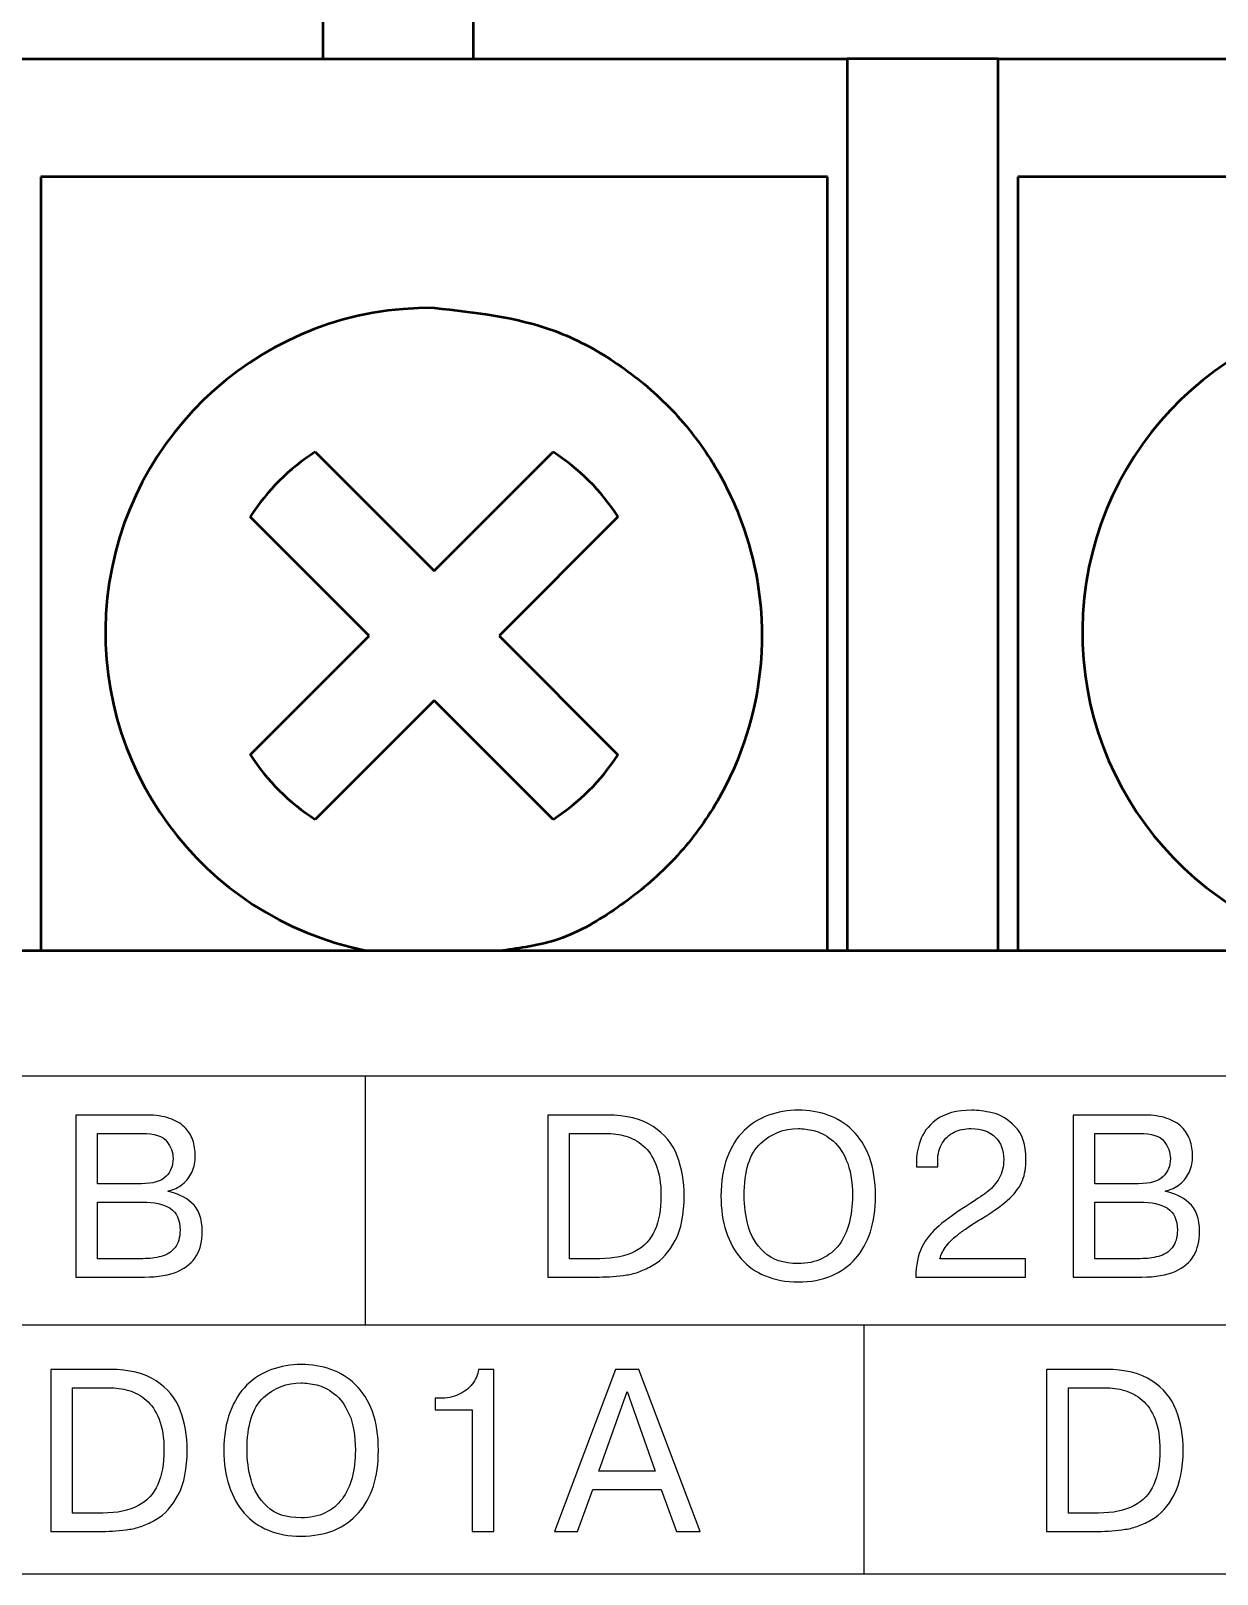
# Model space of a CAD drawing. Header units: millimetres. Extents: x 3520 to 8864, y 403 to 1747.
# Drawn here: x 5631.185 to 5632.27, y 876.052 to 877.465 of the extents above; entities that cross this region are included whole.
import ezdxf

# ---------------------------------------------------------------- set-up
doc = ezdxf.new("R2010")
doc.units = ezdxf.units.MM
doc.layers.add('main', color=5, linetype='Continuous', lineweight=50)
doc.layers.add('text', color=250, linetype='Continuous')

msp = doc.modelspace()

# ---------------------------------------------------------------- linework, layer by layer
at = {"layer": 'main', "color": 0, "linetype": 'Continuous'}
for p, q in [((5631.4519, 878.4232, 1518.358), (5631.4519, 877.4393, 1518.358)), ((5631.5899, 877.4393, 1518.358), (5631.5899, 878.4232, 1518.358)), ((5631.1759, 877.4393, 1518.358), (5631.9319, 877.4393, 1518.358)), ((5632.0699, 877.4393, 1518.358), (5631.9319, 877.4393, 1518.358)), ((5631.9319, 877.4393, 1518.358), (5631.9319, 877.3193, 1518.358)), ((5632.0699, 877.3193, 1518.358), (5632.0699, 877.4393, 1518.358)), ((5632.0699, 877.4393, 1518.358), (5632.8259, 877.4393, 1518.358)), ((5631.9139, 877.3313, 1518.358), (5631.1939, 877.3313, 1518.358)), ((5631.1939, 877.3313, 1518.358), (5631.1939, 876.9113, 1518.358)), ((5631.9139, 876.9113, 1518.358), (5631.9139, 877.3313, 1518.358)), ((5631.9319, 877.3193, 1518.358), (5631.9319, 876.6232, 1518.358)), ((5632.0699, 876.6232, 1518.358), (5632.0699, 877.3193, 1518.358)), ((5632.0879, 877.3313, 1518.358), (5632.0879, 876.9113, 1518.358)), ((5632.8079, 877.3313, 1518.358), (5632.0879, 877.3313, 1518.358)), ((5631.445, 877.0795, 1518.358), (5631.5539, 876.9706, 1518.358)), ((5631.5539, 876.9706, 1518.358), (5631.6627, 877.0795, 1518.358)), ((5631.4945, 876.9113, 1518.358), (5631.3856, 877.0201, 1518.358)), ((5631.7221, 877.0201, 1518.358), (5631.6133, 876.9113, 1518.358)), ((5631.1939, 876.9113, 1518.358), (5631.1939, 876.6232, 1518.358)), ((5631.3856, 876.8024, 1518.358), (5631.4945, 876.9113, 1518.358)), ((5631.6133, 876.9113, 1518.358), (5631.7221, 876.8024, 1518.358)), ((5631.9139, 876.6232, 1518.358), (5631.9139, 876.9113, 1518.358)), ((5632.0879, 876.9113, 1518.358), (5632.0879, 876.6232, 1518.358)), ((5631.5539, 876.8519, 1518.358), (5631.445, 876.743, 1518.358)), ((5631.6627, 876.743, 1518.358), (5631.5539, 876.8519, 1518.358)), ((5628.6679, 876.6232, 1518.358), (5635.7479, 876.6232, 1518.358))]:
    msp.add_line(p, q, dxfattribs=at)
for centre, radius, start, end in [((5631.5501, 876.9143, 1518.358), 0.297, 89.2641, 258.5219), ((5632.4441, 876.9143, 1518.358), 0.297, 89.2641, 258.5219), ((5631.5539, 876.9113, 1518.358), 0.2004, 122.9031, 147.0969), ((5631.5539, 876.9113, 1518.358), 0.2004, 32.9031, 57.0969), ((5631.5539, 876.9113, 1518.358), 0.2004, 212.9031, 237.0969), ((5631.5539, 876.9113, 1518.358), 0.2004, 302.9031, 327.0969)]:
    msp.add_arc(centre, radius, start, end, dxfattribs=at)
msp.add_open_spline([(5631.5539, 877.2113, 1518.358), (5631.5916, 877.2072, 1518.358), (5631.6499, 877.201, 1518.358), (5631.7198, 877.1636, 1518.358), (5631.7675, 877.1249, 1518.358), (5631.8065, 877.0771, 1518.358), (5631.8426, 877.0072, 1518.358), (5631.8612, 876.9113, 1518.358), (5631.8426, 876.8152, 1518.358), (5631.8065, 876.7454, 1518.358), (5631.7675, 876.6975, 1518.358), (5631.7196, 876.6593, 1518.358), (5631.6694, 876.6302, 1518.358), (5631.6329, 876.6254, 1518.358), (5631.6168, 876.6232, 1518.358)], degree=3, knots=[0, 0, 0, 0, 0.128485, 0.1984293, 0.2683, 0.3382439, 0.4081143, 0.5365991, 0.665084, 0.7350283, 0.8048991, 0.8748431, 0.9447136, 1, 1, 1, 1], dxfattribs=at)
at = {"layer": 'text', "color": 0}
for points, knots in [([(5628.8631, 876.0524, 1518.358), (5628.8631, 876.0524, 1518.358), (5635.4871, 876.0524, 1518.358), (5635.4871, 876.0524, 1518.358), (5635.4871, 876.0524, 1518.358), (5635.4871, 876.0524, 1518.358), (5635.4871, 876.5084, 1518.358), (5635.4871, 876.5084, 1518.358), (5635.4871, 876.5084, 1518.358), (5635.4871, 876.5084, 1518.358), (5628.8631, 876.5084, 1518.358), (5628.8631, 876.5084, 1518.358), (5628.8631, 876.5084, 1518.358), (5628.8631, 876.5084, 1518.358), (5628.8631, 876.0524, 1518.358), (5628.8631, 876.0524, 1518.358)], [0, 0, 0, 0, 0.25, 0.25, 0.25, 0.25, 0.5, 0.5, 0.5, 0.5, 0.75, 0.75, 0.75, 0.75, 1, 1, 1, 1]), ([(5631.2261, 876.4725, 1518.358), (5631.2261, 876.4725, 1518.358), (5631.2911, 876.4725, 1518.358), (5631.2911, 876.4725, 1518.358), (5631.2911, 876.4725, 1518.358), (5631.2952, 876.4725, 1518.358), (5631.299, 876.4723, 1518.358), (5631.3023, 876.4718, 1518.358), (5631.3023, 876.4718, 1518.358), (5631.3056, 876.4713, 1518.358), (5631.3087, 876.4705, 1518.358), (5631.3118, 876.4695, 1518.358), (5631.3118, 876.4695, 1518.358), (5631.3174, 876.4677, 1518.358), (5631.322, 876.465, 1518.358), (5631.3254, 876.4615, 1518.358), (5631.3254, 876.4615, 1518.358), (5631.3289, 876.4581, 1518.358), (5631.3314, 876.4542, 1518.358), (5631.333, 876.4497, 1518.358), (5631.333, 876.4497, 1518.358), (5631.3346, 876.4453, 1518.358), (5631.3353, 876.4403, 1518.358), (5631.3353, 876.4348, 1518.358), (5631.3353, 876.4348, 1518.358), (5631.3353, 876.4299, 1518.358), (5631.3344, 876.4252, 1518.358), (5631.3324, 876.4207, 1518.358), (5631.3324, 876.4207, 1518.358), (5631.3304, 876.4162, 1518.358), (5631.3276, 876.4124, 1518.358), (5631.3237, 876.4092, 1518.358), (5631.3237, 876.4092, 1518.358), (5631.3199, 876.406, 1518.358), (5631.3155, 876.404, 1518.358), (5631.3105, 876.4031, 1518.358), (5631.3105, 876.4031, 1518.358), (5631.3105, 876.4031, 1518.358), (5631.3105, 876.4025, 1518.358), (5631.3105, 876.4025, 1518.358), (5631.3105, 876.4025, 1518.358), (5631.3182, 876.4012, 1518.358), (5631.3254, 876.3978, 1518.358), (5631.3319, 876.3923, 1518.358), (5631.3319, 876.3923, 1518.358), (5631.3384, 876.3867, 1518.358), (5631.3417, 876.3779, 1518.358), (5631.3417, 876.3657, 1518.358), (5631.3417, 876.3657, 1518.358), (5631.3417, 876.3573, 1518.358), (5631.34, 876.3501, 1518.358), (5631.3365, 876.3439, 1518.358), (5631.3365, 876.3439, 1518.358), (5631.3329, 876.3377, 1518.358), (5631.3272, 876.3329, 1518.358), (5631.3194, 876.3295, 1518.358), (5631.3194, 876.3295, 1518.358), (5631.3115, 876.326, 1518.358), (5631.3013, 876.3243, 1518.358), (5631.2888, 876.3243, 1518.358), (5631.2888, 876.3243, 1518.358), (5631.2888, 876.3243, 1518.358), (5631.2261, 876.3243, 1518.358), (5631.2261, 876.3243, 1518.358), (5631.2261, 876.3243, 1518.358), (5631.2261, 876.3243, 1518.358), (5631.2261, 876.4725, 1518.358), (5631.2261, 876.4725, 1518.358)], [0, 0, 0, 0, 0.058824, 0.058824, 0.058824, 0.058824, 0.117647, 0.117647, 0.117647, 0.117647, 0.176471, 0.176471, 0.176471, 0.176471, 0.235294, 0.235294, 0.235294, 0.235294, 0.294118, 0.294118, 0.294118, 0.294118, 0.352941, 0.352941, 0.352941, 0.352941, 0.411765, 0.411765, 0.411765, 0.411765, 0.470588, 0.470588, 0.470588, 0.470588, 0.529412, 0.529412, 0.529412, 0.529412, 0.588235, 0.588235, 0.588235, 0.588235, 0.647059, 0.647059, 0.647059, 0.647059, 0.705882, 0.705882, 0.705882, 0.705882, 0.764706, 0.764706, 0.764706, 0.764706, 0.823529, 0.823529, 0.823529, 0.823529, 0.882353, 0.882353, 0.882353, 0.882353, 0.941176, 0.941176, 0.941176, 0.941176, 1, 1, 1, 1]), ([(5631.6578, 876.4725, 1518.358), (5631.6578, 876.4725, 1518.358), (5631.7122, 876.4725, 1518.358), (5631.7122, 876.4725, 1518.358), (5631.7122, 876.4725, 1518.358), (5631.7297, 876.4725, 1518.358), (5631.7437, 876.4691, 1518.358), (5631.7542, 876.4621, 1518.358), (5631.7542, 876.4621, 1518.358), (5631.7647, 876.4552, 1518.358), (5631.7721, 876.4462, 1518.358), (5631.7764, 876.4351, 1518.358), (5631.7764, 876.4351, 1518.358), (5631.7806, 876.4239, 1518.358), (5631.7827, 876.4118, 1518.358), (5631.7827, 876.3988, 1518.358), (5631.7827, 876.3988, 1518.358), (5631.7827, 876.3818, 1518.358), (5631.78, 876.3681, 1518.358), (5631.7746, 876.3578, 1518.358), (5631.7746, 876.3578, 1518.358), (5631.7691, 876.3474, 1518.358), (5631.7623, 876.3398, 1518.358), (5631.7541, 876.3351, 1518.358), (5631.7541, 876.3351, 1518.358), (5631.75, 876.3327, 1518.358), (5631.746, 876.3308, 1518.358), (5631.742, 876.3293, 1518.358), (5631.742, 876.3293, 1518.358), (5631.738, 876.3278, 1518.358), (5631.7339, 876.3268, 1518.358), (5631.7298, 876.3262, 1518.358), (5631.7298, 876.3262, 1518.358), (5631.7217, 876.325, 1518.358), (5631.7134, 876.3243, 1518.358), (5631.7048, 876.3243, 1518.358), (5631.7048, 876.3243, 1518.358), (5631.7048, 876.3243, 1518.358), (5631.6578, 876.3243, 1518.358), (5631.6578, 876.3243, 1518.358), (5631.6578, 876.3243, 1518.358), (5631.6578, 876.3243, 1518.358), (5631.6578, 876.4725, 1518.358), (5631.6578, 876.4725, 1518.358)], [0, 0, 0, 0, 0.090909, 0.090909, 0.090909, 0.090909, 0.181818, 0.181818, 0.181818, 0.181818, 0.272727, 0.272727, 0.272727, 0.272727, 0.363636, 0.363636, 0.363636, 0.363636, 0.454545, 0.454545, 0.454545, 0.454545, 0.545455, 0.545455, 0.545455, 0.545455, 0.636364, 0.636364, 0.636364, 0.636364, 0.727273, 0.727273, 0.727273, 0.727273, 0.818182, 0.818182, 0.818182, 0.818182, 0.909091, 0.909091, 0.909091, 0.909091, 1, 1, 1, 1]), ([(5631.8871, 876.3199, 1518.358), (5631.8758, 876.3199, 1518.358), (5631.8658, 876.3217, 1518.358), (5631.8571, 876.3253, 1518.358), (5631.8571, 876.3253, 1518.358), (5631.8483, 876.3289, 1518.358), (5631.8409, 876.3341, 1518.358), (5631.8349, 876.341, 1518.358), (5631.8349, 876.341, 1518.358), (5631.8289, 876.3478, 1518.358), (5631.8243, 876.3561, 1518.358), (5631.8211, 876.3659, 1518.358), (5631.8211, 876.3659, 1518.358), (5631.8179, 876.3756, 1518.358), (5631.8164, 876.3865, 1518.358), (5631.8164, 876.3984, 1518.358), (5631.8164, 876.3984, 1518.358), (5631.8164, 876.4119, 1518.358), (5631.8182, 876.4237, 1518.358), (5631.822, 876.4337, 1518.358), (5631.822, 876.4337, 1518.358), (5631.8257, 876.4437, 1518.358), (5631.8309, 876.4519, 1518.358), (5631.8375, 876.4583, 1518.358), (5631.8375, 876.4583, 1518.358), (5631.844, 876.4646, 1518.358), (5631.8515, 876.4693, 1518.358), (5631.86, 876.4724, 1518.358), (5631.86, 876.4724, 1518.358), (5631.8685, 876.4754, 1518.358), (5631.8775, 876.477, 1518.358), (5631.8871, 876.477, 1518.358), (5631.8871, 876.477, 1518.358), (5631.8967, 876.477, 1518.358), (5631.9057, 876.4755, 1518.358), (5631.9143, 876.4725, 1518.358), (5631.9143, 876.4725, 1518.358), (5631.9228, 876.4695, 1518.358), (5631.9303, 876.4648, 1518.358), (5631.9368, 876.4585, 1518.358), (5631.9368, 876.4585, 1518.358), (5631.9433, 876.4522, 1518.358), (5631.9484, 876.444, 1518.358), (5631.9522, 876.4339, 1518.358), (5631.9522, 876.4339, 1518.358), (5631.9559, 876.4238, 1518.358), (5631.9578, 876.412, 1518.358), (5631.9578, 876.3984, 1518.358), (5631.9578, 876.3984, 1518.358), (5631.9578, 876.3861, 1518.358), (5631.9562, 876.3752, 1518.358), (5631.9532, 876.3657, 1518.358), (5631.9532, 876.3657, 1518.358), (5631.9501, 876.3561, 1518.358), (5631.9455, 876.348, 1518.358), (5631.9395, 876.3412, 1518.358), (5631.9395, 876.3412, 1518.358), (5631.9336, 876.3344, 1518.358), (5631.9262, 876.3292, 1518.358), (5631.9174, 876.3254, 1518.358), (5631.9174, 876.3254, 1518.358), (5631.9086, 876.3217, 1518.358), (5631.8985, 876.3199, 1518.358), (5631.8871, 876.3199, 1518.358)], [0, 0, 0, 0, 0.0625, 0.0625, 0.0625, 0.0625, 0.125, 0.125, 0.125, 0.125, 0.1875, 0.1875, 0.1875, 0.1875, 0.25, 0.25, 0.25, 0.25, 0.3125, 0.3125, 0.3125, 0.3125, 0.375, 0.375, 0.375, 0.375, 0.4375, 0.4375, 0.4375, 0.4375, 0.5, 0.5, 0.5, 0.5, 0.5625, 0.5625, 0.5625, 0.5625, 0.625, 0.625, 0.625, 0.625, 0.6875, 0.6875, 0.6875, 0.6875, 0.75, 0.75, 0.75, 0.75, 0.8125, 0.8125, 0.8125, 0.8125, 0.875, 0.875, 0.875, 0.875, 0.9375, 0.9375, 0.9375, 0.9375, 1, 1, 1, 1]), ([(5632.0951, 876.3411, 1518.358), (5632.0951, 876.3411, 1518.358), (5632.0951, 876.3243, 1518.358), (5632.0951, 876.3243, 1518.358), (5632.0951, 876.3243, 1518.358), (5632.0951, 876.3243, 1518.358), (5631.9947, 876.3243, 1518.358), (5631.9947, 876.3243, 1518.358), (5631.9947, 876.3243, 1518.358), (5631.9947, 876.3351, 1518.358), (5631.9966, 876.3441, 1518.358), (5632.0003, 876.3516, 1518.358), (5632.0003, 876.3516, 1518.358), (5632.0039, 876.359, 1518.358), (5632.0092, 876.3656, 1518.358), (5632.0159, 876.3713, 1518.358), (5632.0159, 876.3713, 1518.358), (5632.0227, 876.3769, 1518.358), (5632.0323, 876.3838, 1518.358), (5632.0449, 876.3919, 1518.358), (5632.0449, 876.3919, 1518.358), (5632.0516, 876.3961, 1518.358), (5632.057, 876.3998, 1518.358), (5632.0609, 876.4029, 1518.358), (5632.0609, 876.4029, 1518.358), (5632.0649, 876.4061, 1518.358), (5632.0683, 876.41, 1518.358), (5632.071, 876.4148, 1518.358), (5632.071, 876.4148, 1518.358), (5632.0738, 876.4196, 1518.358), (5632.0751, 876.4253, 1518.358), (5632.0751, 876.4319, 1518.358), (5632.0751, 876.4319, 1518.358), (5632.0751, 876.4405, 1518.358), (5632.0726, 876.4473, 1518.358), (5632.0674, 876.4524, 1518.358), (5632.0674, 876.4524, 1518.358), (5632.0622, 876.4576, 1518.358), (5632.0549, 876.4602, 1518.358), (5632.0454, 876.4602, 1518.358), (5632.0454, 876.4602, 1518.358), (5632.0396, 876.4602, 1518.358), (5632.0344, 876.4591, 1518.358), (5632.0298, 876.4569, 1518.358), (5632.0298, 876.4569, 1518.358), (5632.0252, 876.4546, 1518.358), (5632.0215, 876.4512, 1518.358), (5632.0188, 876.4467, 1518.358), (5632.0188, 876.4467, 1518.358), (5632.0161, 876.4422, 1518.358), (5632.0147, 876.4369, 1518.358), (5632.0147, 876.4308, 1518.358), (5632.0147, 876.4308, 1518.358), (5632.0147, 876.4308, 1518.358), (5632.0147, 876.4253, 1518.358), (5632.0147, 876.4253, 1518.358), (5632.0147, 876.4253, 1518.358), (5632.0147, 876.4253, 1518.358), (5631.9952, 876.4253, 1518.358), (5631.9952, 876.4253, 1518.358), (5631.9952, 876.4253, 1518.358), (5631.9952, 876.4253, 1518.358), (5631.9952, 876.4297, 1518.358), (5631.9952, 876.4297, 1518.358), (5631.9952, 876.4297, 1518.358), (5631.9952, 876.4353, 1518.358), (5631.9963, 876.4415, 1518.358), (5631.9986, 876.4486, 1518.358), (5631.9986, 876.4486, 1518.358), (5632.0008, 876.4558, 1518.358), (5632.0058, 876.4623, 1518.358), (5632.0134, 876.4681, 1518.358), (5632.0134, 876.4681, 1518.358), (5632.021, 876.474, 1518.358), (5632.0319, 876.477, 1518.358), (5632.046, 876.477, 1518.358), (5632.046, 876.477, 1518.358), (5632.0512, 876.477, 1518.358), (5632.0574, 876.4762, 1518.358), (5632.0646, 876.4746, 1518.358), (5632.0646, 876.4746, 1518.358), (5632.0717, 876.473, 1518.358), (5632.0787, 876.4689, 1518.358), (5632.0854, 876.4622, 1518.358), (5632.0854, 876.4622, 1518.358), (5632.0921, 876.4555, 1518.358), (5632.0955, 876.4455, 1518.358), (5632.0955, 876.4321, 1518.358), (5632.0955, 876.4321, 1518.358), (5632.0955, 876.4246, 1518.358), (5632.0944, 876.4182, 1518.358), (5632.0923, 876.4127, 1518.358), (5632.0923, 876.4127, 1518.358), (5632.0902, 876.4073, 1518.358), (5632.0863, 876.4019, 1518.358), (5632.0806, 876.3964, 1518.358), (5632.0806, 876.3964, 1518.358), (5632.0748, 876.3909, 1518.358), (5632.0665, 876.3848, 1518.358), (5632.0557, 876.3783, 1518.358), (5632.0557, 876.3783, 1518.358), (5632.0513, 876.3756, 1518.358), (5632.0474, 876.3731, 1518.358), (5632.0439, 876.3708, 1518.358), (5632.0439, 876.3708, 1518.358), (5632.0405, 876.3685, 1518.358), (5632.0374, 876.3663, 1518.358), (5632.0347, 876.3643, 1518.358), (5632.0347, 876.3643, 1518.358), (5632.0321, 876.3622, 1518.358), (5632.0297, 876.3603, 1518.358), (5632.0277, 876.3583, 1518.358), (5632.0277, 876.3583, 1518.358), (5632.0257, 876.3564, 1518.358), (5632.024, 876.3545, 1518.358), (5632.0225, 876.3526, 1518.358), (5632.0225, 876.3526, 1518.358), (5632.0197, 876.3489, 1518.358), (5632.0178, 876.3451, 1518.358), (5632.0167, 876.3411, 1518.358), (5632.0167, 876.3411, 1518.358), (5632.0167, 876.3411, 1518.358), (5632.0951, 876.3411, 1518.358), (5632.0951, 876.3411, 1518.358)], [0, 0, 0, 0, 0.032258, 0.032258, 0.032258, 0.032258, 0.064516, 0.064516, 0.064516, 0.064516, 0.096774, 0.096774, 0.096774, 0.096774, 0.129032, 0.129032, 0.129032, 0.129032, 0.16129, 0.16129, 0.16129, 0.16129, 0.193548, 0.193548, 0.193548, 0.193548, 0.225806, 0.225806, 0.225806, 0.225806, 0.258065, 0.258065, 0.258065, 0.258065, 0.290323, 0.290323, 0.290323, 0.290323, 0.322581, 0.322581, 0.322581, 0.322581, 0.354839, 0.354839, 0.354839, 0.354839, 0.387097, 0.387097, 0.387097, 0.387097, 0.419355, 0.419355, 0.419355, 0.419355, 0.451613, 0.451613, 0.451613, 0.451613, 0.483871, 0.483871, 0.483871, 0.483871, 0.516129, 0.516129, 0.516129, 0.516129, 0.548387, 0.548387, 0.548387, 0.548387, 0.580645, 0.580645, 0.580645, 0.580645, 0.612903, 0.612903, 0.612903, 0.612903, 0.645161, 0.645161, 0.645161, 0.645161, 0.677419, 0.677419, 0.677419, 0.677419, 0.709677, 0.709677, 0.709677, 0.709677, 0.741935, 0.741935, 0.741935, 0.741935, 0.774194, 0.774194, 0.774194, 0.774194, 0.806452, 0.806452, 0.806452, 0.806452, 0.83871, 0.83871, 0.83871, 0.83871, 0.870968, 0.870968, 0.870968, 0.870968, 0.903226, 0.903226, 0.903226, 0.903226, 0.935484, 0.935484, 0.935484, 0.935484, 0.967742, 0.967742, 0.967742, 0.967742, 1, 1, 1, 1]), ([(5632.1387, 876.4725, 1518.358), (5632.1387, 876.4725, 1518.358), (5632.2037, 876.4725, 1518.358), (5632.2037, 876.4725, 1518.358), (5632.2037, 876.4725, 1518.358), (5632.2079, 876.4725, 1518.358), (5632.2116, 876.4723, 1518.358), (5632.2149, 876.4718, 1518.358), (5632.2149, 876.4718, 1518.358), (5632.2182, 876.4713, 1518.358), (5632.2214, 876.4705, 1518.358), (5632.2244, 876.4695, 1518.358), (5632.2244, 876.4695, 1518.358), (5632.23, 876.4677, 1518.358), (5632.2346, 876.465, 1518.358), (5632.2381, 876.4615, 1518.358), (5632.2381, 876.4615, 1518.358), (5632.2415, 876.4581, 1518.358), (5632.244, 876.4542, 1518.358), (5632.2456, 876.4497, 1518.358), (5632.2456, 876.4497, 1518.358), (5632.2472, 876.4453, 1518.358), (5632.248, 876.4403, 1518.358), (5632.248, 876.4348, 1518.358), (5632.248, 876.4348, 1518.358), (5632.248, 876.4299, 1518.358), (5632.247, 876.4252, 1518.358), (5632.245, 876.4207, 1518.358), (5632.245, 876.4207, 1518.358), (5632.2431, 876.4162, 1518.358), (5632.2402, 876.4124, 1518.358), (5632.2363, 876.4092, 1518.358), (5632.2363, 876.4092, 1518.358), (5632.2325, 876.406, 1518.358), (5632.2281, 876.404, 1518.358), (5632.2232, 876.4031, 1518.358), (5632.2232, 876.4031, 1518.358), (5632.2232, 876.4031, 1518.358), (5632.2232, 876.4025, 1518.358), (5632.2232, 876.4025, 1518.358), (5632.2232, 876.4025, 1518.358), (5632.2309, 876.4012, 1518.358), (5632.238, 876.3978, 1518.358), (5632.2445, 876.3923, 1518.358), (5632.2445, 876.3923, 1518.358), (5632.2511, 876.3867, 1518.358), (5632.2543, 876.3779, 1518.358), (5632.2543, 876.3657, 1518.358), (5632.2543, 876.3657, 1518.358), (5632.2543, 876.3573, 1518.358), (5632.2526, 876.3501, 1518.358), (5632.2491, 876.3439, 1518.358), (5632.2491, 876.3439, 1518.358), (5632.2456, 876.3377, 1518.358), (5632.2399, 876.3329, 1518.358), (5632.232, 876.3295, 1518.358), (5632.232, 876.3295, 1518.358), (5632.2241, 876.326, 1518.358), (5632.2139, 876.3243, 1518.358), (5632.2014, 876.3243, 1518.358), (5632.2014, 876.3243, 1518.358), (5632.2014, 876.3243, 1518.358), (5632.1387, 876.3243, 1518.358), (5632.1387, 876.3243, 1518.358), (5632.1387, 876.3243, 1518.358), (5632.1387, 876.3243, 1518.358), (5632.1387, 876.4725, 1518.358), (5632.1387, 876.4725, 1518.358)], [0, 0, 0, 0, 0.058824, 0.058824, 0.058824, 0.058824, 0.117647, 0.117647, 0.117647, 0.117647, 0.176471, 0.176471, 0.176471, 0.176471, 0.235294, 0.235294, 0.235294, 0.235294, 0.294118, 0.294118, 0.294118, 0.294118, 0.352941, 0.352941, 0.352941, 0.352941, 0.411765, 0.411765, 0.411765, 0.411765, 0.470588, 0.470588, 0.470588, 0.470588, 0.529412, 0.529412, 0.529412, 0.529412, 0.588235, 0.588235, 0.588235, 0.588235, 0.647059, 0.647059, 0.647059, 0.647059, 0.705882, 0.705882, 0.705882, 0.705882, 0.764706, 0.764706, 0.764706, 0.764706, 0.823529, 0.823529, 0.823529, 0.823529, 0.882353, 0.882353, 0.882353, 0.882353, 0.941176, 0.941176, 0.941176, 0.941176, 1, 1, 1, 1]), ([(5631.8871, 876.3366, 1518.358), (5631.8953, 876.3366, 1518.358), (5631.9026, 876.3381, 1518.358), (5631.9089, 876.3412, 1518.358), (5631.9089, 876.3412, 1518.358), (5631.9152, 876.3442, 1518.358), (5631.9204, 876.3484, 1518.358), (5631.9245, 876.3538, 1518.358), (5631.9245, 876.3538, 1518.358), (5631.9285, 876.3592, 1518.358), (5631.9316, 876.3658, 1518.358), (5631.9336, 876.3734, 1518.358), (5631.9336, 876.3734, 1518.358), (5631.9356, 876.381, 1518.358), (5631.9367, 876.3894, 1518.358), (5631.9367, 876.3984, 1518.358), (5631.9367, 876.3984, 1518.358), (5631.9367, 876.4119, 1518.358), (5631.9348, 876.4229, 1518.358), (5631.931, 876.4314, 1518.358), (5631.931, 876.4314, 1518.358), (5631.9273, 876.4399, 1518.358), (5631.9227, 876.4462, 1518.358), (5631.9172, 876.4503, 1518.358), (5631.9172, 876.4503, 1518.358), (5631.9118, 876.4544, 1518.358), (5631.9065, 876.4571, 1518.358), (5631.9013, 876.4583, 1518.358), (5631.9013, 876.4583, 1518.358), (5631.8962, 876.4596, 1518.358), (5631.8914, 876.4602, 1518.358), (5631.8871, 876.4602, 1518.358), (5631.8871, 876.4602, 1518.358), (5631.874, 876.4602, 1518.358), (5631.8625, 876.4557, 1518.358), (5631.8526, 876.4466, 1518.358), (5631.8526, 876.4466, 1518.358), (5631.8426, 876.4376, 1518.358), (5631.8376, 876.4215, 1518.358), (5631.8376, 876.3984, 1518.358), (5631.8376, 876.3984, 1518.358), (5631.8376, 876.3896, 1518.358), (5631.8388, 876.3806, 1518.358), (5631.8412, 876.3713, 1518.358), (5631.8412, 876.3713, 1518.358), (5631.8436, 876.3621, 1518.358), (5631.8485, 876.354, 1518.358), (5631.8558, 876.3471, 1518.358), (5631.8558, 876.3471, 1518.358), (5631.8631, 876.3401, 1518.358), (5631.8735, 876.3366, 1518.358), (5631.8871, 876.3366, 1518.358)], [0, 0, 0, 0, 0.076923, 0.076923, 0.076923, 0.076923, 0.153846, 0.153846, 0.153846, 0.153846, 0.230769, 0.230769, 0.230769, 0.230769, 0.307692, 0.307692, 0.307692, 0.307692, 0.384615, 0.384615, 0.384615, 0.384615, 0.461538, 0.461538, 0.461538, 0.461538, 0.538462, 0.538462, 0.538462, 0.538462, 0.615385, 0.615385, 0.615385, 0.615385, 0.692308, 0.692308, 0.692308, 0.692308, 0.769231, 0.769231, 0.769231, 0.769231, 0.846154, 0.846154, 0.846154, 0.846154, 0.923077, 0.923077, 0.923077, 0.923077, 1, 1, 1, 1]), ([(5631.246, 876.4558, 1518.358), (5631.246, 876.4558, 1518.358), (5631.246, 876.4097, 1518.358), (5631.246, 876.4097, 1518.358), (5631.246, 876.4097, 1518.358), (5631.246, 876.4097, 1518.358), (5631.286, 876.4097, 1518.358), (5631.286, 876.4097, 1518.358), (5631.286, 876.4097, 1518.358), (5631.2966, 876.4097, 1518.358), (5631.3041, 876.4119, 1518.358), (5631.3084, 876.4162, 1518.358), (5631.3084, 876.4162, 1518.358), (5631.3128, 876.4206, 1518.358), (5631.315, 876.4261, 1518.358), (5631.315, 876.4327, 1518.358), (5631.315, 876.4327, 1518.358), (5631.315, 876.4384, 1518.358), (5631.3131, 876.4436, 1518.358), (5631.3093, 876.4485, 1518.358), (5631.3093, 876.4485, 1518.358), (5631.3056, 876.4533, 1518.358), (5631.298, 876.4558, 1518.358), (5631.2867, 876.4558, 1518.358), (5631.2867, 876.4558, 1518.358), (5631.2867, 876.4558, 1518.358), (5631.246, 876.4558, 1518.358), (5631.246, 876.4558, 1518.358)], [0, 0, 0, 0, 0.142857, 0.142857, 0.142857, 0.142857, 0.285714, 0.285714, 0.285714, 0.285714, 0.428571, 0.428571, 0.428571, 0.428571, 0.571429, 0.571429, 0.571429, 0.571429, 0.714286, 0.714286, 0.714286, 0.714286, 0.857143, 0.857143, 0.857143, 0.857143, 1, 1, 1, 1]), ([(5631.6777, 876.4558, 1518.358), (5631.6777, 876.4558, 1518.358), (5631.6777, 876.3411, 1518.358), (5631.6777, 876.3411, 1518.358), (5631.6777, 876.3411, 1518.358), (5631.6777, 876.3411, 1518.358), (5631.7054, 876.3411, 1518.358), (5631.7054, 876.3411, 1518.358), (5631.7054, 876.3411, 1518.358), (5631.7186, 876.3411, 1518.358), (5631.7294, 876.3433, 1518.358), (5631.7377, 876.3477, 1518.358), (5631.7377, 876.3477, 1518.358), (5631.7461, 876.3522, 1518.358), (5631.7521, 876.3586, 1518.358), (5631.7559, 876.3672, 1518.358), (5631.7559, 876.3672, 1518.358), (5631.7597, 876.3757, 1518.358), (5631.7615, 876.3861, 1518.358), (5631.7615, 876.3984, 1518.358), (5631.7615, 876.3984, 1518.358), (5631.7615, 876.4098, 1518.358), (5631.76, 876.4192, 1518.358), (5631.757, 876.4268, 1518.358), (5631.757, 876.4268, 1518.358), (5631.754, 876.4344, 1518.358), (5631.7501, 876.4403, 1518.358), (5631.7453, 876.4445, 1518.358), (5631.7453, 876.4445, 1518.358), (5631.7404, 876.4487, 1518.358), (5631.735, 876.4516, 1518.358), (5631.7292, 876.4533, 1518.358), (5631.7292, 876.4533, 1518.358), (5631.7233, 876.4549, 1518.358), (5631.7173, 876.4558, 1518.358), (5631.7111, 876.4558, 1518.358), (5631.7111, 876.4558, 1518.358), (5631.7111, 876.4558, 1518.358), (5631.6777, 876.4558, 1518.358), (5631.6777, 876.4558, 1518.358)], [0, 0, 0, 0, 0.1, 0.1, 0.1, 0.1, 0.2, 0.2, 0.2, 0.2, 0.3, 0.3, 0.3, 0.3, 0.4, 0.4, 0.4, 0.4, 0.5, 0.5, 0.5, 0.5, 0.6, 0.6, 0.6, 0.6, 0.7, 0.7, 0.7, 0.7, 0.8, 0.8, 0.8, 0.8, 0.9, 0.9, 0.9, 0.9, 1, 1, 1, 1]), ([(5632.1586, 876.4558, 1518.358), (5632.1586, 876.4558, 1518.358), (5632.1586, 876.4097, 1518.358), (5632.1586, 876.4097, 1518.358), (5632.1586, 876.4097, 1518.358), (5632.1586, 876.4097, 1518.358), (5632.1986, 876.4097, 1518.358), (5632.1986, 876.4097, 1518.358), (5632.1986, 876.4097, 1518.358), (5632.2092, 876.4097, 1518.358), (5632.2167, 876.4119, 1518.358), (5632.221, 876.4162, 1518.358), (5632.221, 876.4162, 1518.358), (5632.2254, 876.4206, 1518.358), (5632.2276, 876.4261, 1518.358), (5632.2276, 876.4327, 1518.358), (5632.2276, 876.4327, 1518.358), (5632.2276, 876.4384, 1518.358), (5632.2257, 876.4436, 1518.358), (5632.222, 876.4485, 1518.358), (5632.222, 876.4485, 1518.358), (5632.2182, 876.4533, 1518.358), (5632.2106, 876.4558, 1518.358), (5632.1993, 876.4558, 1518.358), (5632.1993, 876.4558, 1518.358), (5632.1993, 876.4558, 1518.358), (5632.1586, 876.4558, 1518.358), (5632.1586, 876.4558, 1518.358)], [0, 0, 0, 0, 0.142857, 0.142857, 0.142857, 0.142857, 0.285714, 0.285714, 0.285714, 0.285714, 0.428571, 0.428571, 0.428571, 0.428571, 0.571429, 0.571429, 0.571429, 0.571429, 0.714286, 0.714286, 0.714286, 0.714286, 0.857143, 0.857143, 0.857143, 0.857143, 1, 1, 1, 1]), ([(5631.246, 876.3929, 1518.358), (5631.246, 876.3929, 1518.358), (5631.246, 876.3411, 1518.358), (5631.246, 876.3411, 1518.358), (5631.246, 876.3411, 1518.358), (5631.246, 876.3411, 1518.358), (5631.2873, 876.3411, 1518.358), (5631.2873, 876.3411, 1518.358), (5631.2873, 876.3411, 1518.358), (5631.2934, 876.3411, 1518.358), (5631.299, 876.3418, 1518.358), (5631.3041, 876.3432, 1518.358), (5631.3041, 876.3432, 1518.358), (5631.3092, 876.3445, 1518.358), (5631.3134, 876.3471, 1518.358), (5631.3166, 876.3511, 1518.358), (5631.3166, 876.3511, 1518.358), (5631.3198, 876.3549, 1518.358), (5631.3214, 876.3604, 1518.358), (5631.3214, 876.3673, 1518.358), (5631.3214, 876.3673, 1518.358), (5631.3214, 876.3767, 1518.358), (5631.3183, 876.3834, 1518.358), (5631.3122, 876.3872, 1518.358), (5631.3122, 876.3872, 1518.358), (5631.3061, 876.391, 1518.358), (5631.2978, 876.3929, 1518.358), (5631.2873, 876.3929, 1518.358), (5631.2873, 876.3929, 1518.358), (5631.2873, 876.3929, 1518.358), (5631.246, 876.3929, 1518.358), (5631.246, 876.3929, 1518.358)], [0, 0, 0, 0, 0.125, 0.125, 0.125, 0.125, 0.25, 0.25, 0.25, 0.25, 0.375, 0.375, 0.375, 0.375, 0.5, 0.5, 0.5, 0.5, 0.625, 0.625, 0.625, 0.625, 0.75, 0.75, 0.75, 0.75, 0.875, 0.875, 0.875, 0.875, 1, 1, 1, 1]), ([(5632.1586, 876.3929, 1518.358), (5632.1586, 876.3929, 1518.358), (5632.1586, 876.3411, 1518.358), (5632.1586, 876.3411, 1518.358), (5632.1586, 876.3411, 1518.358), (5632.1586, 876.3411, 1518.358), (5632.1999, 876.3411, 1518.358), (5632.1999, 876.3411, 1518.358), (5632.1999, 876.3411, 1518.358), (5632.206, 876.3411, 1518.358), (5632.2116, 876.3418, 1518.358), (5632.2167, 876.3432, 1518.358), (5632.2167, 876.3432, 1518.358), (5632.2218, 876.3445, 1518.358), (5632.226, 876.3471, 1518.358), (5632.2292, 876.3511, 1518.358), (5632.2292, 876.3511, 1518.358), (5632.2324, 876.3549, 1518.358), (5632.234, 876.3604, 1518.358), (5632.234, 876.3673, 1518.358), (5632.234, 876.3673, 1518.358), (5632.234, 876.3767, 1518.358), (5632.231, 876.3834, 1518.358), (5632.2249, 876.3872, 1518.358), (5632.2249, 876.3872, 1518.358), (5632.2188, 876.391, 1518.358), (5632.2104, 876.3929, 1518.358), (5632.1999, 876.3929, 1518.358), (5632.1999, 876.3929, 1518.358), (5632.1999, 876.3929, 1518.358), (5632.1586, 876.3929, 1518.358), (5632.1586, 876.3929, 1518.358)], [0, 0, 0, 0, 0.125, 0.125, 0.125, 0.125, 0.25, 0.25, 0.25, 0.25, 0.375, 0.375, 0.375, 0.375, 0.5, 0.5, 0.5, 0.5, 0.625, 0.625, 0.625, 0.625, 0.75, 0.75, 0.75, 0.75, 0.875, 0.875, 0.875, 0.875, 1, 1, 1, 1]), ([(5631.203, 876.2397, 1518.358), (5631.203, 876.2397, 1518.358), (5631.2574, 876.2397, 1518.358), (5631.2574, 876.2397, 1518.358), (5631.2574, 876.2397, 1518.358), (5631.2748, 876.2397, 1518.358), (5631.2889, 876.2363, 1518.358), (5631.2994, 876.2294, 1518.358), (5631.2994, 876.2294, 1518.358), (5631.3099, 876.2224, 1518.358), (5631.3173, 876.2134, 1518.358), (5631.3216, 876.2023, 1518.358), (5631.3216, 876.2023, 1518.358), (5631.3258, 876.1912, 1518.358), (5631.3279, 876.1791, 1518.358), (5631.3279, 876.166, 1518.358), (5631.3279, 876.166, 1518.358), (5631.3279, 876.149, 1518.358), (5631.3252, 876.1354, 1518.358), (5631.3198, 876.125, 1518.358), (5631.3198, 876.125, 1518.358), (5631.3143, 876.1146, 1518.358), (5631.3075, 876.107, 1518.358), (5631.2993, 876.1023, 1518.358), (5631.2993, 876.1023, 1518.358), (5631.2952, 876.0999, 1518.358), (5631.2912, 876.098, 1518.358), (5631.2872, 876.0966, 1518.358), (5631.2872, 876.0966, 1518.358), (5631.2832, 876.0951, 1518.358), (5631.2791, 876.094, 1518.358), (5631.275, 876.0934, 1518.358), (5631.275, 876.0934, 1518.358), (5631.2669, 876.0922, 1518.358), (5631.2586, 876.0915, 1518.358), (5631.25, 876.0915, 1518.358), (5631.25, 876.0915, 1518.358), (5631.25, 876.0915, 1518.358), (5631.203, 876.0915, 1518.358), (5631.203, 876.0915, 1518.358), (5631.203, 876.0915, 1518.358), (5631.203, 876.0915, 1518.358), (5631.203, 876.2397, 1518.358), (5631.203, 876.2397, 1518.358)], [0, 0, 0, 0, 0.090909, 0.090909, 0.090909, 0.090909, 0.181818, 0.181818, 0.181818, 0.181818, 0.272727, 0.272727, 0.272727, 0.272727, 0.363636, 0.363636, 0.363636, 0.363636, 0.454545, 0.454545, 0.454545, 0.454545, 0.545455, 0.545455, 0.545455, 0.545455, 0.636364, 0.636364, 0.636364, 0.636364, 0.727273, 0.727273, 0.727273, 0.727273, 0.818182, 0.818182, 0.818182, 0.818182, 0.909091, 0.909091, 0.909091, 0.909091, 1, 1, 1, 1]), ([(5631.4322, 876.0871, 1518.358), (5631.421, 876.0871, 1518.358), (5631.411, 876.0889, 1518.358), (5631.4022, 876.0925, 1518.358), (5631.4022, 876.0925, 1518.358), (5631.3935, 876.0961, 1518.358), (5631.3861, 876.1014, 1518.358), (5631.3801, 876.1082, 1518.358), (5631.3801, 876.1082, 1518.358), (5631.3741, 876.115, 1518.358), (5631.3695, 876.1233, 1518.358), (5631.3663, 876.1331, 1518.358), (5631.3663, 876.1331, 1518.358), (5631.3631, 876.1429, 1518.358), (5631.3615, 876.1537, 1518.358), (5631.3615, 876.1657, 1518.358), (5631.3615, 876.1657, 1518.358), (5631.3615, 876.1791, 1518.358), (5631.3634, 876.1909, 1518.358), (5631.3672, 876.2009, 1518.358), (5631.3672, 876.2009, 1518.358), (5631.3709, 876.211, 1518.358), (5631.3761, 876.2191, 1518.358), (5631.3826, 876.2255, 1518.358), (5631.3826, 876.2255, 1518.358), (5631.3892, 876.2318, 1518.358), (5631.3967, 876.2365, 1518.358), (5631.4052, 876.2396, 1518.358), (5631.4052, 876.2396, 1518.358), (5631.4137, 876.2427, 1518.358), (5631.4227, 876.2442, 1518.358), (5631.4322, 876.2442, 1518.358), (5631.4322, 876.2442, 1518.358), (5631.4418, 876.2442, 1518.358), (5631.4509, 876.2427, 1518.358), (5631.4594, 876.2397, 1518.358), (5631.4594, 876.2397, 1518.358), (5631.468, 876.2367, 1518.358), (5631.4755, 876.2321, 1518.358), (5631.482, 876.2257, 1518.358), (5631.482, 876.2257, 1518.358), (5631.4885, 876.2194, 1518.358), (5631.4936, 876.2112, 1518.358), (5631.4974, 876.2011, 1518.358), (5631.4974, 876.2011, 1518.358), (5631.5011, 876.1911, 1518.358), (5631.5029, 876.1792, 1518.358), (5631.5029, 876.1657, 1518.358), (5631.5029, 876.1657, 1518.358), (5631.5029, 876.1533, 1518.358), (5631.5014, 876.1424, 1518.358), (5631.4983, 876.1329, 1518.358), (5631.4983, 876.1329, 1518.358), (5631.4953, 876.1234, 1518.358), (5631.4907, 876.1152, 1518.358), (5631.4847, 876.1084, 1518.358), (5631.4847, 876.1084, 1518.358), (5631.4787, 876.1017, 1518.358), (5631.4714, 876.0964, 1518.358), (5631.4626, 876.0927, 1518.358), (5631.4626, 876.0927, 1518.358), (5631.4538, 876.089, 1518.358), (5631.4437, 876.0871, 1518.358), (5631.4322, 876.0871, 1518.358)], [0, 0, 0, 0, 0.0625, 0.0625, 0.0625, 0.0625, 0.125, 0.125, 0.125, 0.125, 0.1875, 0.1875, 0.1875, 0.1875, 0.25, 0.25, 0.25, 0.25, 0.3125, 0.3125, 0.3125, 0.3125, 0.375, 0.375, 0.375, 0.375, 0.4375, 0.4375, 0.4375, 0.4375, 0.5, 0.5, 0.5, 0.5, 0.5625, 0.5625, 0.5625, 0.5625, 0.625, 0.625, 0.625, 0.625, 0.6875, 0.6875, 0.6875, 0.6875, 0.75, 0.75, 0.75, 0.75, 0.8125, 0.8125, 0.8125, 0.8125, 0.875, 0.875, 0.875, 0.875, 0.9375, 0.9375, 0.9375, 0.9375, 1, 1, 1, 1]), ([(5631.5547, 876.2028, 1518.358), (5631.5547, 876.2028, 1518.358), (5631.5547, 876.2133, 1518.358), (5631.5547, 876.2133, 1518.358), (5631.5547, 876.2133, 1518.358), (5631.5547, 876.2133, 1518.358), (5631.5591, 876.2133, 1518.358), (5631.5591, 876.2133, 1518.358), (5631.5591, 876.2133, 1518.358), (5631.5656, 876.2133, 1518.358), (5631.5713, 876.2145, 1518.358), (5631.5763, 876.2167, 1518.358), (5631.5763, 876.2167, 1518.358), (5631.5814, 876.2191, 1518.358), (5631.5856, 876.2222, 1518.358), (5631.5888, 876.2263, 1518.358), (5631.5888, 876.2263, 1518.358), (5631.592, 876.2303, 1518.358), (5631.5939, 876.2348, 1518.358), (5631.5945, 876.2397, 1518.358), (5631.5945, 876.2397, 1518.358), (5631.5945, 876.2397, 1518.358), (5631.6086, 876.2397, 1518.358), (5631.6086, 876.2397, 1518.358), (5631.6086, 876.2397, 1518.358), (5631.6086, 876.2397, 1518.358), (5631.6086, 876.0915, 1518.358), (5631.6086, 876.0915, 1518.358), (5631.6086, 876.0915, 1518.358), (5631.6086, 876.0915, 1518.358), (5631.5886, 876.0915, 1518.358), (5631.5886, 876.0915, 1518.358), (5631.5886, 876.0915, 1518.358), (5631.5886, 876.0915, 1518.358), (5631.5886, 876.2028, 1518.358), (5631.5886, 876.2028, 1518.358), (5631.5886, 876.2028, 1518.358), (5631.5886, 876.2028, 1518.358), (5631.5547, 876.2028, 1518.358), (5631.5547, 876.2028, 1518.358)], [0, 0, 0, 0, 0.1, 0.1, 0.1, 0.1, 0.2, 0.2, 0.2, 0.2, 0.3, 0.3, 0.3, 0.3, 0.4, 0.4, 0.4, 0.4, 0.5, 0.5, 0.5, 0.5, 0.6, 0.6, 0.6, 0.6, 0.7, 0.7, 0.7, 0.7, 0.8, 0.8, 0.8, 0.8, 0.9, 0.9, 0.9, 0.9, 1, 1, 1, 1]), ([(5631.6992, 876.1299, 1518.358), (5631.6992, 876.1299, 1518.358), (5631.6852, 876.0915, 1518.358), (5631.6852, 876.0915, 1518.358), (5631.6852, 876.0915, 1518.358), (5631.6852, 876.0915, 1518.358), (5631.6639, 876.0915, 1518.358), (5631.6639, 876.0915, 1518.358), (5631.6639, 876.0915, 1518.358), (5631.6639, 876.0915, 1518.358), (5631.7199, 876.2397, 1518.358), (5631.7199, 876.2397, 1518.358), (5631.7199, 876.2397, 1518.358), (5631.7199, 876.2397, 1518.358), (5631.7411, 876.2397, 1518.358), (5631.7411, 876.2397, 1518.358), (5631.7411, 876.2397, 1518.358), (5631.7411, 876.2397, 1518.358), (5631.7972, 876.0915, 1518.358), (5631.7972, 876.0915, 1518.358), (5631.7972, 876.0915, 1518.358), (5631.7972, 876.0915, 1518.358), (5631.7758, 876.0915, 1518.358), (5631.7758, 876.0915, 1518.358), (5631.7758, 876.0915, 1518.358), (5631.7758, 876.0915, 1518.358), (5631.7618, 876.1299, 1518.358), (5631.7618, 876.1299, 1518.358), (5631.7618, 876.1299, 1518.358), (5631.7618, 876.1299, 1518.358), (5631.6992, 876.1299, 1518.358), (5631.6992, 876.1299, 1518.358)], [0, 0, 0, 0, 0.125, 0.125, 0.125, 0.125, 0.25, 0.25, 0.25, 0.25, 0.375, 0.375, 0.375, 0.375, 0.5, 0.5, 0.5, 0.5, 0.625, 0.625, 0.625, 0.625, 0.75, 0.75, 0.75, 0.75, 0.875, 0.875, 0.875, 0.875, 1, 1, 1, 1]), ([(5632.1143, 876.2397, 1518.358), (5632.1143, 876.2397, 1518.358), (5632.1688, 876.2397, 1518.358), (5632.1688, 876.2397, 1518.358), (5632.1688, 876.2397, 1518.358), (5632.1862, 876.2397, 1518.358), (5632.2002, 876.2363, 1518.358), (5632.2108, 876.2294, 1518.358), (5632.2108, 876.2294, 1518.358), (5632.2213, 876.2224, 1518.358), (5632.2287, 876.2134, 1518.358), (5632.2329, 876.2023, 1518.358), (5632.2329, 876.2023, 1518.358), (5632.2372, 876.1912, 1518.358), (5632.2393, 876.1791, 1518.358), (5632.2393, 876.166, 1518.358), (5632.2393, 876.166, 1518.358), (5632.2393, 876.149, 1518.358), (5632.2366, 876.1354, 1518.358), (5632.2311, 876.125, 1518.358), (5632.2311, 876.125, 1518.358), (5632.2257, 876.1146, 1518.358), (5632.2189, 876.107, 1518.358), (5632.2106, 876.1023, 1518.358), (5632.2106, 876.1023, 1518.358), (5632.2066, 876.0999, 1518.358), (5632.2026, 876.098, 1518.358), (5632.1986, 876.0966, 1518.358), (5632.1986, 876.0966, 1518.358), (5632.1946, 876.0951, 1518.358), (5632.1905, 876.094, 1518.358), (5632.1864, 876.0934, 1518.358), (5632.1864, 876.0934, 1518.358), (5632.1783, 876.0922, 1518.358), (5632.17, 876.0915, 1518.358), (5632.1614, 876.0915, 1518.358), (5632.1614, 876.0915, 1518.358), (5632.1614, 876.0915, 1518.358), (5632.1143, 876.0915, 1518.358), (5632.1143, 876.0915, 1518.358), (5632.1143, 876.0915, 1518.358), (5632.1143, 876.0915, 1518.358), (5632.1143, 876.2397, 1518.358), (5632.1143, 876.2397, 1518.358)], [0, 0, 0, 0, 0.090909, 0.090909, 0.090909, 0.090909, 0.181818, 0.181818, 0.181818, 0.181818, 0.272727, 0.272727, 0.272727, 0.272727, 0.363636, 0.363636, 0.363636, 0.363636, 0.454545, 0.454545, 0.454545, 0.454545, 0.545455, 0.545455, 0.545455, 0.545455, 0.636364, 0.636364, 0.636364, 0.636364, 0.727273, 0.727273, 0.727273, 0.727273, 0.818182, 0.818182, 0.818182, 0.818182, 0.909091, 0.909091, 0.909091, 0.909091, 1, 1, 1, 1]), ([(5631.2229, 876.223, 1518.358), (5631.2229, 876.223, 1518.358), (5631.2229, 876.1083, 1518.358), (5631.2229, 876.1083, 1518.358), (5631.2229, 876.1083, 1518.358), (5631.2229, 876.1083, 1518.358), (5631.2506, 876.1083, 1518.358), (5631.2506, 876.1083, 1518.358), (5631.2506, 876.1083, 1518.358), (5631.2638, 876.1083, 1518.358), (5631.2746, 876.1105, 1518.358), (5631.2829, 876.115, 1518.358), (5631.2829, 876.115, 1518.358), (5631.2912, 876.1194, 1518.358), (5631.2973, 876.1259, 1518.358), (5631.3011, 876.1344, 1518.358), (5631.3011, 876.1344, 1518.358), (5631.3048, 876.1429, 1518.358), (5631.3067, 876.1533, 1518.358), (5631.3067, 876.1657, 1518.358), (5631.3067, 876.1657, 1518.358), (5631.3067, 876.177, 1518.358), (5631.3052, 876.1865, 1518.358), (5631.3022, 876.1941, 1518.358), (5631.3022, 876.1941, 1518.358), (5631.2992, 876.2016, 1518.358), (5631.2953, 876.2075, 1518.358), (5631.2904, 876.2117, 1518.358), (5631.2904, 876.2117, 1518.358), (5631.2856, 876.2159, 1518.358), (5631.2802, 876.2189, 1518.358), (5631.2744, 876.2205, 1518.358), (5631.2744, 876.2205, 1518.358), (5631.2685, 876.2222, 1518.358), (5631.2625, 876.223, 1518.358), (5631.2563, 876.223, 1518.358), (5631.2563, 876.223, 1518.358), (5631.2563, 876.223, 1518.358), (5631.2229, 876.223, 1518.358), (5631.2229, 876.223, 1518.358)], [0, 0, 0, 0, 0.1, 0.1, 0.1, 0.1, 0.2, 0.2, 0.2, 0.2, 0.3, 0.3, 0.3, 0.3, 0.4, 0.4, 0.4, 0.4, 0.5, 0.5, 0.5, 0.5, 0.6, 0.6, 0.6, 0.6, 0.7, 0.7, 0.7, 0.7, 0.8, 0.8, 0.8, 0.8, 0.9, 0.9, 0.9, 0.9, 1, 1, 1, 1]), ([(5631.4322, 876.1039, 1518.358), (5631.4405, 876.1039, 1518.358), (5631.4478, 876.1054, 1518.358), (5631.4541, 876.1084, 1518.358), (5631.4541, 876.1084, 1518.358), (5631.4604, 876.1114, 1518.358), (5631.4656, 876.1156, 1518.358), (5631.4696, 876.1211, 1518.358), (5631.4696, 876.1211, 1518.358), (5631.4737, 876.1265, 1518.358), (5631.4768, 876.133, 1518.358), (5631.4788, 876.1406, 1518.358), (5631.4788, 876.1406, 1518.358), (5631.4808, 876.1483, 1518.358), (5631.4818, 876.1566, 1518.358), (5631.4818, 876.1657, 1518.358), (5631.4818, 876.1657, 1518.358), (5631.4818, 876.1791, 1518.358), (5631.48, 876.1901, 1518.358), (5631.4762, 876.1986, 1518.358), (5631.4762, 876.1986, 1518.358), (5631.4724, 876.2071, 1518.358), (5631.4679, 876.2134, 1518.358), (5631.4624, 876.2175, 1518.358), (5631.4624, 876.2175, 1518.358), (5631.457, 876.2216, 1518.358), (5631.4517, 876.2243, 1518.358), (5631.4465, 876.2256, 1518.358), (5631.4465, 876.2256, 1518.358), (5631.4413, 876.2268, 1518.358), (5631.4366, 876.2274, 1518.358), (5631.4322, 876.2274, 1518.358), (5631.4322, 876.2274, 1518.358), (5631.4192, 876.2274, 1518.358), (5631.4077, 876.2229, 1518.358), (5631.3977, 876.2139, 1518.358), (5631.3977, 876.2139, 1518.358), (5631.3877, 876.2048, 1518.358), (5631.3827, 876.1887, 1518.358), (5631.3827, 876.1657, 1518.358), (5631.3827, 876.1657, 1518.358), (5631.3827, 876.1568, 1518.358), (5631.3839, 876.1478, 1518.358), (5631.3864, 876.1386, 1518.358), (5631.3864, 876.1386, 1518.358), (5631.3888, 876.1293, 1518.358), (5631.3936, 876.1212, 1518.358), (5631.401, 876.1143, 1518.358), (5631.401, 876.1143, 1518.358), (5631.4083, 876.1073, 1518.358), (5631.4187, 876.1039, 1518.358), (5631.4322, 876.1039, 1518.358)], [0, 0, 0, 0, 0.076923, 0.076923, 0.076923, 0.076923, 0.153846, 0.153846, 0.153846, 0.153846, 0.230769, 0.230769, 0.230769, 0.230769, 0.307692, 0.307692, 0.307692, 0.307692, 0.384615, 0.384615, 0.384615, 0.384615, 0.461538, 0.461538, 0.461538, 0.461538, 0.538462, 0.538462, 0.538462, 0.538462, 0.615385, 0.615385, 0.615385, 0.615385, 0.692308, 0.692308, 0.692308, 0.692308, 0.769231, 0.769231, 0.769231, 0.769231, 0.846154, 0.846154, 0.846154, 0.846154, 0.923077, 0.923077, 0.923077, 0.923077, 1, 1, 1, 1]), ([(5631.7047, 876.1466, 1518.358), (5631.7047, 876.1466, 1518.358), (5631.7563, 876.1466, 1518.358), (5631.7563, 876.1466, 1518.358), (5631.7563, 876.1466, 1518.358), (5631.7563, 876.1466, 1518.358), (5631.7305, 876.2196, 1518.358), (5631.7305, 876.2196, 1518.358), (5631.7305, 876.2196, 1518.358), (5631.7305, 876.2196, 1518.358), (5631.7047, 876.1466, 1518.358), (5631.7047, 876.1466, 1518.358)], [0, 0, 0, 0, 0.333333, 0.333333, 0.333333, 0.333333, 0.666667, 0.666667, 0.666667, 0.666667, 1, 1, 1, 1]), ([(5632.1343, 876.223, 1518.358), (5632.1343, 876.223, 1518.358), (5632.1343, 876.1083, 1518.358), (5632.1343, 876.1083, 1518.358), (5632.1343, 876.1083, 1518.358), (5632.1343, 876.1083, 1518.358), (5632.162, 876.1083, 1518.358), (5632.162, 876.1083, 1518.358), (5632.162, 876.1083, 1518.358), (5632.1752, 876.1083, 1518.358), (5632.186, 876.1105, 1518.358), (5632.1943, 876.115, 1518.358), (5632.1943, 876.115, 1518.358), (5632.2026, 876.1194, 1518.358), (5632.2087, 876.1259, 1518.358), (5632.2124, 876.1344, 1518.358), (5632.2124, 876.1344, 1518.358), (5632.2162, 876.1429, 1518.358), (5632.2181, 876.1533, 1518.358), (5632.2181, 876.1657, 1518.358), (5632.2181, 876.1657, 1518.358), (5632.2181, 876.177, 1518.358), (5632.2166, 876.1865, 1518.358), (5632.2136, 876.1941, 1518.358), (5632.2136, 876.1941, 1518.358), (5632.2106, 876.2016, 1518.358), (5632.2067, 876.2075, 1518.358), (5632.2018, 876.2117, 1518.358), (5632.2018, 876.2117, 1518.358), (5632.197, 876.2159, 1518.358), (5632.1916, 876.2189, 1518.358), (5632.1857, 876.2205, 1518.358), (5632.1857, 876.2205, 1518.358), (5632.1799, 876.2222, 1518.358), (5632.1739, 876.223, 1518.358), (5632.1676, 876.223, 1518.358), (5632.1676, 876.223, 1518.358), (5632.1676, 876.223, 1518.358), (5632.1343, 876.223, 1518.358), (5632.1343, 876.223, 1518.358)], [0, 0, 0, 0, 0.1, 0.1, 0.1, 0.1, 0.2, 0.2, 0.2, 0.2, 0.3, 0.3, 0.3, 0.3, 0.4, 0.4, 0.4, 0.4, 0.5, 0.5, 0.5, 0.5, 0.6, 0.6, 0.6, 0.6, 0.7, 0.7, 0.7, 0.7, 0.8, 0.8, 0.8, 0.8, 0.9, 0.9, 0.9, 0.9, 1, 1, 1, 1])]:
    msp.add_open_spline(points, degree=3, knots=knots, dxfattribs=at)
for points in [[(5631.4911, 876.2804, 1518.358), (5631.4911, 876.2804, 1518.358), (5631.4911, 876.5084, 1518.358), (5631.4911, 876.5084, 1518.358)], [(5628.8631, 876.2804, 1518.358), (5628.8631, 876.2804, 1518.358), (5635.4871, 876.2804, 1518.358), (5635.4871, 876.2804, 1518.358)], [(5631.9471, 876.2804, 1518.358), (5631.9471, 876.2804, 1518.358), (5631.9471, 876.0524, 1518.358), (5631.9471, 876.0524, 1518.358)]]:
    msp.add_open_spline(points, degree=3, dxfattribs=at)

doc.saveas('drawing.dxf')
